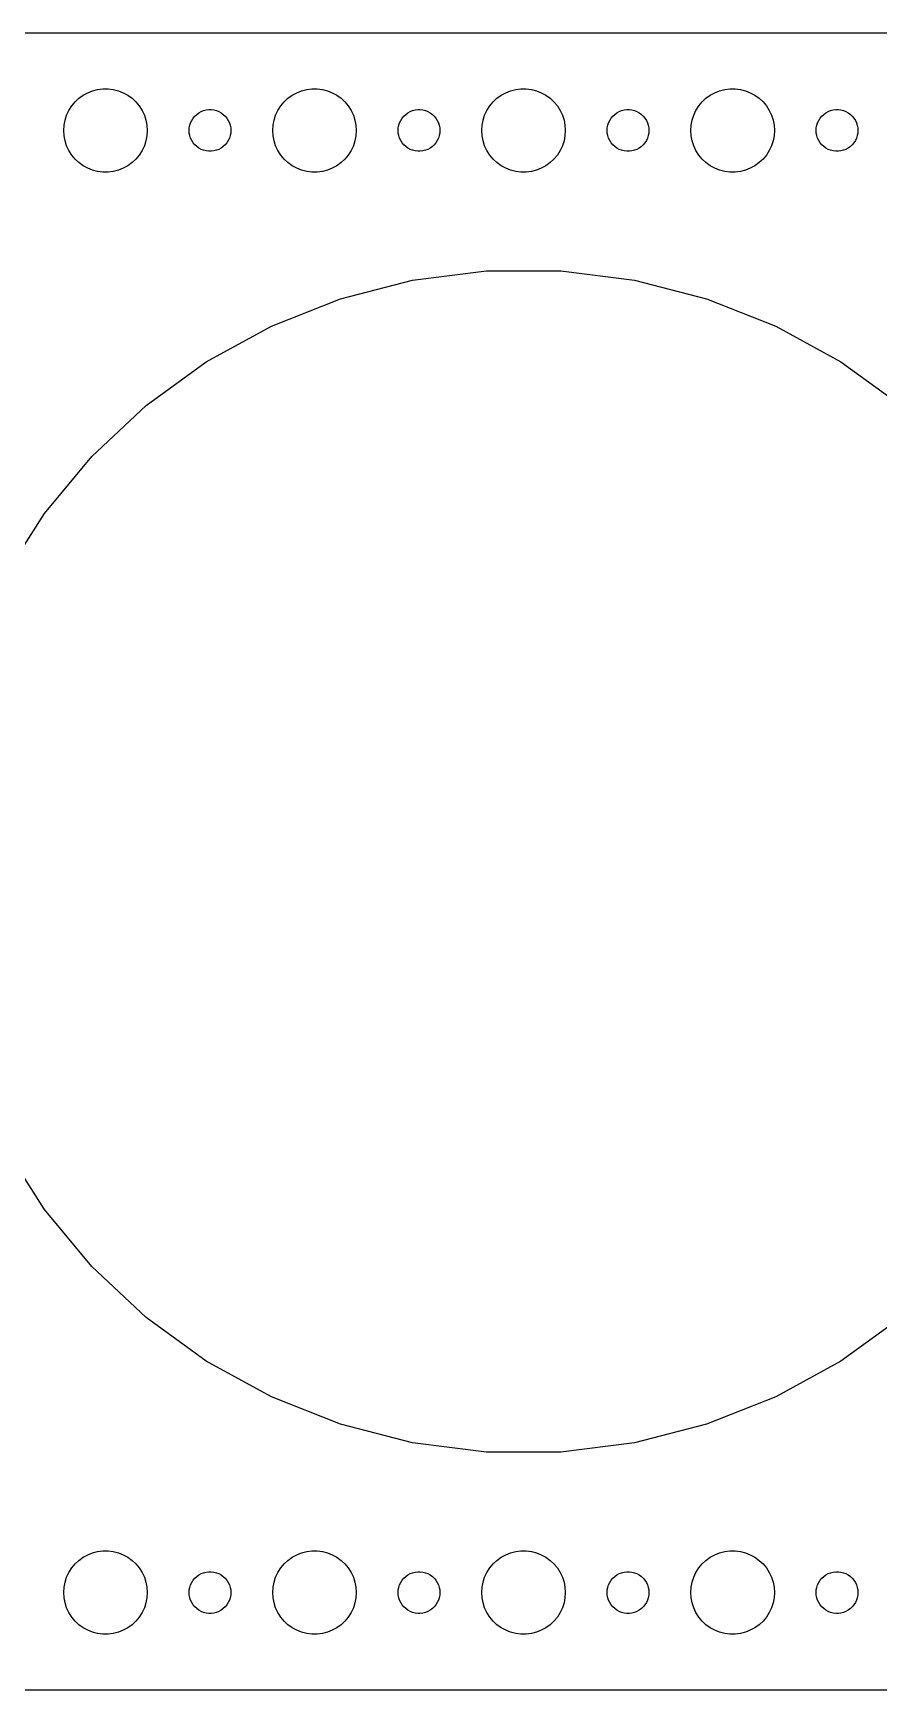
# Model space of a CAD drawing. Header units: metres. Extents: x -232 to 232, y -59 to 59.
# Drawn here: x 54.8 to 115.5, y -59.5 to 59.5 of the extents above; entities that cross this region are included whole.
import ezdxf

# ---------------------------------------------------------------- set-up
doc = ezdxf.new("R2010")
doc.units = ezdxf.units.M

msp = doc.modelspace()

# ---------------------------------------------------------------- linework, layer by layer
for p, q in [((227.314, 59.4901), (-227.314, 59.4901)), ((57.8131, 54.5536), (58.0877, 54.8115)), ((58.0877, 54.8115), (58.3925, 55.033)), ((58.3925, 55.033), (58.7227, 55.2145)), ((58.7227, 55.2145), (59.0729, 55.3532)), ((59.0729, 55.3532), (59.4379, 55.4469)), ((59.4379, 55.4469), (59.8116, 55.4941)), ((59.8116, 55.4941), (60.1884, 55.4941)), ((60.1884, 55.4941), (60.5621, 55.4469)), ((60.5621, 55.4469), (60.927, 55.3532)), ((60.927, 55.3532), (61.2773, 55.2145)), ((61.2773, 55.2145), (61.6075, 55.033)), ((61.6075, 55.033), (61.9123, 54.8115)), ((61.9123, 54.8115), (62.1869, 54.5536)), ((72.8131, 54.5536), (73.0877, 54.8115)), ((73.0877, 54.8115), (73.3925, 55.033)), ((73.3925, 55.033), (73.7227, 55.2145)), ((73.7227, 55.2145), (74.073, 55.3532)), ((74.073, 55.3532), (74.4379, 55.4469)), ((74.4379, 55.4469), (74.8116, 55.4941)), ((74.8116, 55.4941), (75.1884, 55.4941)), ((75.1884, 55.4941), (75.5621, 55.4469)), ((75.5621, 55.4469), (75.927, 55.3532)), ((75.927, 55.3532), (76.2773, 55.2145)), ((76.2773, 55.2145), (76.6075, 55.033)), ((76.6075, 55.033), (76.9123, 54.8115)), ((76.9123, 54.8115), (77.1869, 54.5536)), ((87.8131, 54.5536), (88.0877, 54.8115)), ((88.0877, 54.8115), (88.3925, 55.033)), ((88.3925, 55.033), (88.7227, 55.2145)), ((88.7227, 55.2145), (89.073, 55.3532)), ((89.073, 55.3532), (89.4379, 55.4469)), ((89.4379, 55.4469), (89.8116, 55.4941)), ((89.8116, 55.4941), (90.1884, 55.4941)), ((90.1884, 55.4941), (90.5621, 55.4469)), ((90.5621, 55.4469), (90.927, 55.3532)), ((90.927, 55.3532), (91.2773, 55.2145)), ((91.2773, 55.2145), (91.6075, 55.033)), ((91.6075, 55.033), (91.9123, 54.8115)), ((91.9123, 54.8115), (92.1869, 54.5536)), ((102.813, 54.5536), (103.088, 54.8115)), ((103.088, 54.8115), (103.393, 55.033)), ((103.393, 55.033), (103.723, 55.2145)), ((103.723, 55.2145), (104.073, 55.3532)), ((104.073, 55.3532), (104.438, 55.4469)), ((104.438, 55.4469), (104.812, 55.4941)), ((104.812, 55.4941), (105.188, 55.4941)), ((105.188, 55.4941), (105.562, 55.4469)), ((105.562, 55.4469), (105.927, 55.3532)), ((105.927, 55.3532), (106.277, 55.2145)), ((106.277, 55.2145), (106.607, 55.033)), ((106.607, 55.033), (106.912, 54.8115)), ((106.912, 54.8115), (107.187, 54.5536)), ((57.0942, 53.2461), (57.2107, 53.6044)), ((57.2107, 53.6044), (57.3711, 53.9453)), ((57.3711, 53.9453), (57.5729, 54.2634)), ((57.5729, 54.2634), (57.8131, 54.5536)), ((62.1869, 54.5536), (62.427, 54.2634)), ((62.427, 54.2634), (62.6289, 53.9453)), ((62.6289, 53.9453), (62.7893, 53.6044)), ((62.7893, 53.6044), (62.9057, 53.2461)), ((66.4065, 53.5268), (66.5439, 53.6558)), ((66.5439, 53.6558), (66.6963, 53.7665)), ((66.6963, 53.7665), (66.8613, 53.8572)), ((66.8613, 53.8572), (67.0365, 53.9266)), ((67.0365, 53.9266), (67.2189, 53.9734)), ((67.2189, 53.9734), (67.4058, 53.997)), ((67.4058, 53.997), (67.5942, 53.997)), ((67.5942, 53.997), (67.7811, 53.9734)), ((67.7811, 53.9734), (67.9635, 53.9266)), ((67.9635, 53.9266), (68.1387, 53.8572)), ((68.1387, 53.8572), (68.3037, 53.7665)), ((68.3037, 53.7665), (68.4561, 53.6558)), ((68.4561, 53.6558), (68.5934, 53.5268)), ((72.0943, 53.2461), (72.2107, 53.6044)), ((72.2107, 53.6044), (72.3711, 53.9453)), ((72.3711, 53.9453), (72.573, 54.2634)), ((72.573, 54.2634), (72.8131, 54.5536)), ((77.1869, 54.5536), (77.427, 54.2634)), ((77.427, 54.2634), (77.6289, 53.9453)), ((77.6289, 53.9453), (77.7893, 53.6044)), ((77.7893, 53.6044), (77.9057, 53.2461)), ((81.4065, 53.5268), (81.5439, 53.6558)), ((81.5439, 53.6558), (81.6963, 53.7665)), ((81.6963, 53.7665), (81.8613, 53.8572)), ((81.8613, 53.8572), (82.0365, 53.9266)), ((82.0365, 53.9266), (82.2189, 53.9734)), ((82.2189, 53.9734), (82.4058, 53.997)), ((82.4058, 53.997), (82.5942, 53.997)), ((82.5942, 53.997), (82.7811, 53.9734)), ((82.7811, 53.9734), (82.9635, 53.9266)), ((82.9635, 53.9266), (83.1387, 53.8572)), ((83.1387, 53.8572), (83.3037, 53.7665)), ((83.3037, 53.7665), (83.4561, 53.6558)), ((83.4561, 53.6558), (83.5934, 53.5268)), ((87.0943, 53.2461), (87.2107, 53.6044)), ((87.2107, 53.6044), (87.3711, 53.9453)), ((87.3711, 53.9453), (87.573, 54.2634)), ((87.573, 54.2634), (87.8131, 54.5536)), ((92.1869, 54.5536), (92.427, 54.2634)), ((92.427, 54.2634), (92.6289, 53.9453)), ((92.6289, 53.9453), (92.7893, 53.6044)), ((92.7893, 53.6044), (92.9057, 53.2461)), ((96.4065, 53.5268), (96.5439, 53.6558)), ((96.5439, 53.6558), (96.6963, 53.7665)), ((96.6963, 53.7665), (96.8613, 53.8572)), ((96.8613, 53.8572), (97.0365, 53.9266)), ((97.0365, 53.9266), (97.2189, 53.9734)), ((97.2189, 53.9734), (97.4058, 53.997)), ((97.4058, 53.997), (97.5942, 53.997)), ((97.5942, 53.997), (97.7811, 53.9734)), ((97.7811, 53.9734), (97.9635, 53.9266)), ((97.9635, 53.9266), (98.1387, 53.8572)), ((98.1387, 53.8572), (98.3037, 53.7665)), ((98.3037, 53.7665), (98.4561, 53.6558)), ((98.4561, 53.6558), (98.5934, 53.5268)), ((102.094, 53.2461), (102.211, 53.6044)), ((102.211, 53.6044), (102.371, 53.9453)), ((102.371, 53.9453), (102.573, 54.2634)), ((102.573, 54.2634), (102.813, 54.5536)), ((107.187, 54.5536), (107.427, 54.2634)), ((107.427, 54.2634), (107.629, 53.9453)), ((107.629, 53.9453), (107.789, 53.6044)), ((107.789, 53.6044), (107.906, 53.2461)), ((111.407, 53.5268), (111.544, 53.6558)), ((111.544, 53.6558), (111.696, 53.7665)), ((111.696, 53.7665), (111.861, 53.8572)), ((111.861, 53.8572), (112.036, 53.9266)), ((112.036, 53.9266), (112.219, 53.9734)), ((112.219, 53.9734), (112.406, 53.997)), ((112.406, 53.997), (112.594, 53.997)), ((112.594, 53.997), (112.781, 53.9734)), ((112.781, 53.9734), (112.964, 53.9266)), ((112.964, 53.9266), (113.139, 53.8572)), ((113.139, 53.8572), (113.304, 53.7665)), ((113.304, 53.7665), (113.456, 53.6558)), ((113.456, 53.6558), (113.593, 53.5268)), ((57, 52.5), (57.0237, 52.876)), ((57.0237, 52.124), (57, 52.5)), ((57.0237, 52.876), (57.0942, 53.2461)), ((62.9057, 53.2461), (62.9763, 52.876)), ((62.9763, 52.876), (63, 52.5)), ((63, 52.5), (62.9763, 52.124)), ((66, 52.5), (66.0118, 52.688)), ((66.0118, 52.312), (66, 52.5)), ((66.0118, 52.688), (66.0471, 52.873)), ((66.0471, 52.873), (66.1053, 53.0522)), ((66.1053, 53.0522), (66.1855, 53.2226)), ((66.1855, 53.2226), (66.2865, 53.3817)), ((66.2865, 53.3817), (66.4065, 53.5268)), ((68.5934, 53.5268), (68.7135, 53.3817)), ((68.7135, 53.3817), (68.8145, 53.2226)), ((68.8145, 53.2226), (68.8947, 53.0522)), ((68.8947, 53.0522), (68.9529, 52.873)), ((68.9529, 52.873), (68.9882, 52.688)), ((68.9882, 52.688), (69, 52.5)), ((69, 52.5), (68.9882, 52.312)), ((72, 52.5), (72.0237, 52.876)), ((72.0237, 52.124), (72, 52.5)), ((72.0237, 52.876), (72.0943, 53.2461)), ((77.9057, 53.2461), (77.9763, 52.876)), ((77.9763, 52.876), (78, 52.5)), ((78, 52.5), (77.9763, 52.124)), ((81, 52.5), (81.0118, 52.688)), ((81.0118, 52.312), (81, 52.5)), ((81.0118, 52.688), (81.0471, 52.873)), ((81.0471, 52.873), (81.1053, 53.0522)), ((81.1053, 53.0522), (81.1855, 53.2226)), ((81.1855, 53.2226), (81.2865, 53.3817)), ((81.2865, 53.3817), (81.4065, 53.5268)), ((83.5934, 53.5268), (83.7135, 53.3817)), ((83.7135, 53.3817), (83.8145, 53.2226)), ((83.8145, 53.2226), (83.8947, 53.0522)), ((83.8947, 53.0522), (83.9529, 52.873)), ((83.9529, 52.873), (83.9882, 52.688)), ((83.9882, 52.688), (84, 52.5)), ((84, 52.5), (83.9882, 52.312)), ((87, 52.5), (87.0237, 52.876)), ((87.0237, 52.124), (87, 52.5)), ((87.0237, 52.876), (87.0943, 53.2461)), ((92.9057, 53.2461), (92.9763, 52.876)), ((92.9763, 52.876), (93, 52.5)), ((93, 52.5), (92.9763, 52.124)), ((96, 52.5), (96.0118, 52.688)), ((96.0118, 52.312), (96, 52.5)), ((96.0118, 52.688), (96.0471, 52.873)), ((96.0471, 52.873), (96.1053, 53.0522)), ((96.1053, 53.0522), (96.1855, 53.2226)), ((96.1855, 53.2226), (96.2865, 53.3817)), ((96.2865, 53.3817), (96.4065, 53.5268)), ((98.5934, 53.5268), (98.7135, 53.3817)), ((98.7135, 53.3817), (98.8145, 53.2226)), ((98.8145, 53.2226), (98.8947, 53.0522)), ((98.8947, 53.0522), (98.9529, 52.873)), ((98.9529, 52.873), (98.9882, 52.688)), ((98.9882, 52.688), (99, 52.5)), ((99, 52.5), (98.9882, 52.312)), ((102, 52.5), (102.024, 52.876)), ((102.024, 52.124), (102, 52.5)), ((102.024, 52.876), (102.094, 53.2461)), ((107.906, 53.2461), (107.976, 52.876)), ((107.976, 52.876), (108, 52.5)), ((108, 52.5), (107.976, 52.124)), ((111, 52.5), (111.012, 52.688)), ((111.012, 52.312), (111, 52.5)), ((111.012, 52.688), (111.047, 52.873)), ((111.047, 52.873), (111.105, 53.0522)), ((111.105, 53.0522), (111.186, 53.2226)), ((111.186, 53.2226), (111.286, 53.3817)), ((111.286, 53.3817), (111.407, 53.5268)), ((113.593, 53.5268), (113.714, 53.3817)), ((113.714, 53.3817), (113.814, 53.2226)), ((113.814, 53.2226), (113.895, 53.0522)), ((113.895, 53.0522), (113.953, 52.873)), ((113.953, 52.873), (113.988, 52.688)), ((113.988, 52.688), (114, 52.5)), ((114, 52.5), (113.988, 52.312)), ((57.0942, 51.7539), (57.0237, 52.124)), ((57.2107, 51.3956), (57.0942, 51.7539)), ((57.3711, 51.0547), (57.2107, 51.3956)), ((62.7893, 51.3956), (62.6289, 51.0547)), ((62.9057, 51.7539), (62.7893, 51.3956)), ((62.9763, 52.124), (62.9057, 51.7539)), ((66.0471, 52.127), (66.0118, 52.312)), ((66.1053, 51.9478), (66.0471, 52.127)), ((66.1855, 51.7774), (66.1053, 51.9478)), ((66.2865, 51.6183), (66.1855, 51.7774)), ((66.4065, 51.4732), (66.2865, 51.6183)), ((66.5439, 51.3442), (66.4065, 51.4732)), ((66.6963, 51.2335), (66.5439, 51.3442)), ((66.8613, 51.1428), (66.6963, 51.2335)), ((68.3037, 51.2335), (68.1387, 51.1428)), ((68.4561, 51.3442), (68.3037, 51.2335)), ((68.5934, 51.4732), (68.4561, 51.3442)), ((68.7135, 51.6183), (68.5934, 51.4732)), ((68.8145, 51.7774), (68.7135, 51.6183)), ((68.8947, 51.9478), (68.8145, 51.7774)), ((68.9529, 52.127), (68.8947, 51.9478)), ((68.9882, 52.312), (68.9529, 52.127)), ((72.0943, 51.7539), (72.0237, 52.124)), ((72.2107, 51.3956), (72.0943, 51.7539)), ((72.3711, 51.0547), (72.2107, 51.3956)), ((77.7893, 51.3956), (77.6289, 51.0547)), ((77.9057, 51.7539), (77.7893, 51.3956)), ((77.9763, 52.124), (77.9057, 51.7539)), ((81.0471, 52.127), (81.0118, 52.312)), ((81.1053, 51.9478), (81.0471, 52.127)), ((81.1855, 51.7774), (81.1053, 51.9478)), ((81.2865, 51.6183), (81.1855, 51.7774)), ((81.4065, 51.4732), (81.2865, 51.6183)), ((81.5439, 51.3442), (81.4065, 51.4732)), ((81.6963, 51.2335), (81.5439, 51.3442)), ((81.8613, 51.1428), (81.6963, 51.2335)), ((83.3037, 51.2335), (83.1387, 51.1428)), ((83.4561, 51.3442), (83.3037, 51.2335)), ((83.5934, 51.4732), (83.4561, 51.3442)), ((83.7135, 51.6183), (83.5934, 51.4732)), ((83.8145, 51.7774), (83.7135, 51.6183)), ((83.8947, 51.9478), (83.8145, 51.7774)), ((83.9529, 52.127), (83.8947, 51.9478)), ((83.9882, 52.312), (83.9529, 52.127)), ((87.0943, 51.7539), (87.0237, 52.124)), ((87.2107, 51.3956), (87.0943, 51.7539)), ((87.3711, 51.0547), (87.2107, 51.3956)), ((92.7893, 51.3956), (92.6289, 51.0547)), ((92.9057, 51.7539), (92.7893, 51.3956)), ((92.9763, 52.124), (92.9057, 51.7539)), ((96.0471, 52.127), (96.0118, 52.312)), ((96.1053, 51.9478), (96.0471, 52.127)), ((96.1855, 51.7774), (96.1053, 51.9478)), ((96.2865, 51.6183), (96.1855, 51.7774)), ((96.4065, 51.4732), (96.2865, 51.6183)), ((96.5439, 51.3442), (96.4065, 51.4732)), ((96.6963, 51.2335), (96.5439, 51.3442)), ((96.8613, 51.1428), (96.6963, 51.2335)), ((98.3037, 51.2335), (98.1387, 51.1428)), ((98.4561, 51.3442), (98.3037, 51.2335)), ((98.5934, 51.4732), (98.4561, 51.3442)), ((98.7135, 51.6183), (98.5934, 51.4732)), ((98.8145, 51.7774), (98.7135, 51.6183)), ((98.8947, 51.9478), (98.8145, 51.7774)), ((98.9529, 52.127), (98.8947, 51.9478)), ((98.9882, 52.312), (98.9529, 52.127)), ((102.094, 51.7539), (102.024, 52.124)), ((102.211, 51.3956), (102.094, 51.7539)), ((102.371, 51.0547), (102.211, 51.3956)), ((107.789, 51.3956), (107.629, 51.0547)), ((107.906, 51.7539), (107.789, 51.3956)), ((107.976, 52.124), (107.906, 51.7539)), ((111.047, 52.127), (111.012, 52.312)), ((111.105, 51.9478), (111.047, 52.127)), ((111.186, 51.7774), (111.105, 51.9478)), ((111.286, 51.6183), (111.186, 51.7774)), ((111.407, 51.4732), (111.286, 51.6183)), ((111.544, 51.3442), (111.407, 51.4732)), ((111.696, 51.2335), (111.544, 51.3442)), ((111.861, 51.1428), (111.696, 51.2335)), ((113.304, 51.2335), (113.139, 51.1428)), ((113.456, 51.3442), (113.304, 51.2335)), ((113.593, 51.4732), (113.456, 51.3442)), ((113.714, 51.6183), (113.593, 51.4732)), ((113.814, 51.7774), (113.714, 51.6183)), ((113.895, 51.9478), (113.814, 51.7774)), ((113.953, 52.127), (113.895, 51.9478)), ((113.988, 52.312), (113.953, 52.127)), ((57.5729, 50.7366), (57.3711, 51.0547)), ((57.8131, 50.4464), (57.5729, 50.7366)), ((58.0877, 50.1885), (57.8131, 50.4464)), ((58.3925, 49.967), (58.0877, 50.1885)), ((61.9123, 50.1885), (61.6075, 49.967)), ((62.1869, 50.4464), (61.9123, 50.1885)), ((62.427, 50.7366), (62.1869, 50.4464)), ((62.6289, 51.0547), (62.427, 50.7366)), ((67.0365, 51.0734), (66.8613, 51.1428)), ((67.2189, 51.0266), (67.0365, 51.0734)), ((67.4058, 51.003), (67.2189, 51.0266)), ((67.5942, 51.003), (67.4058, 51.003)), ((67.7811, 51.0266), (67.5942, 51.003)), ((67.9635, 51.0734), (67.7811, 51.0266)), ((68.1387, 51.1428), (67.9635, 51.0734)), ((72.573, 50.7366), (72.3711, 51.0547)), ((72.8131, 50.4464), (72.573, 50.7366)), ((73.0877, 50.1885), (72.8131, 50.4464)), ((73.3925, 49.967), (73.0877, 50.1885)), ((76.9123, 50.1885), (76.6075, 49.967)), ((77.1869, 50.4464), (76.9123, 50.1885)), ((77.427, 50.7366), (77.1869, 50.4464)), ((77.6289, 51.0547), (77.427, 50.7366)), ((82.0365, 51.0734), (81.8613, 51.1428)), ((82.2189, 51.0266), (82.0365, 51.0734)), ((82.4058, 51.003), (82.2189, 51.0266)), ((82.5942, 51.003), (82.4058, 51.003)), ((82.7811, 51.0266), (82.5942, 51.003)), ((82.9635, 51.0734), (82.7811, 51.0266)), ((83.1387, 51.1428), (82.9635, 51.0734)), ((87.573, 50.7366), (87.3711, 51.0547)), ((87.8131, 50.4464), (87.573, 50.7366)), ((88.0877, 50.1885), (87.8131, 50.4464)), ((88.3925, 49.967), (88.0877, 50.1885)), ((91.9123, 50.1885), (91.6075, 49.967)), ((92.1869, 50.4464), (91.9123, 50.1885)), ((92.427, 50.7366), (92.1869, 50.4464)), ((92.6289, 51.0547), (92.427, 50.7366)), ((97.0365, 51.0734), (96.8613, 51.1428)), ((97.2189, 51.0266), (97.0365, 51.0734)), ((97.4058, 51.003), (97.2189, 51.0266)), ((97.5942, 51.003), (97.4058, 51.003)), ((97.7811, 51.0266), (97.5942, 51.003)), ((97.9635, 51.0734), (97.7811, 51.0266)), ((98.1387, 51.1428), (97.9635, 51.0734)), ((102.573, 50.7366), (102.371, 51.0547)), ((102.813, 50.4464), (102.573, 50.7366)), ((103.088, 50.1885), (102.813, 50.4464)), ((103.393, 49.967), (103.088, 50.1885)), ((106.912, 50.1885), (106.607, 49.967)), ((107.187, 50.4464), (106.912, 50.1885)), ((107.427, 50.7366), (107.187, 50.4464)), ((107.629, 51.0547), (107.427, 50.7366)), ((112.036, 51.0734), (111.861, 51.1428)), ((112.219, 51.0266), (112.036, 51.0734)), ((112.406, 51.003), (112.219, 51.0266)), ((112.594, 51.003), (112.406, 51.003)), ((112.781, 51.0266), (112.594, 51.003)), ((112.964, 51.0734), (112.781, 51.0266)), ((113.139, 51.1428), (112.964, 51.0734)), ((58.7227, 49.7855), (58.3925, 49.967)), ((59.0729, 49.6468), (58.7227, 49.7855)), ((59.4379, 49.5531), (59.0729, 49.6468)), ((59.8116, 49.5059), (59.4379, 49.5531)), ((60.1884, 49.5059), (59.8116, 49.5059)), ((60.5621, 49.5531), (60.1884, 49.5059)), ((60.927, 49.6468), (60.5621, 49.5531)), ((61.2773, 49.7855), (60.927, 49.6468)), ((61.6075, 49.967), (61.2773, 49.7855)), ((73.7227, 49.7855), (73.3925, 49.967)), ((74.073, 49.6468), (73.7227, 49.7855)), ((74.4379, 49.5531), (74.073, 49.6468)), ((74.8116, 49.5059), (74.4379, 49.5531)), ((75.1884, 49.5059), (74.8116, 49.5059)), ((75.5621, 49.5531), (75.1884, 49.5059)), ((75.927, 49.6468), (75.5621, 49.5531)), ((76.2773, 49.7855), (75.927, 49.6468)), ((76.6075, 49.967), (76.2773, 49.7855)), ((88.7227, 49.7855), (88.3925, 49.967)), ((89.073, 49.6468), (88.7227, 49.7855)), ((89.4379, 49.5531), (89.073, 49.6468)), ((89.8116, 49.5059), (89.4379, 49.5531)), ((90.1884, 49.5059), (89.8116, 49.5059)), ((90.5621, 49.5531), (90.1884, 49.5059)), ((90.927, 49.6468), (90.5621, 49.5531)), ((91.2773, 49.7855), (90.927, 49.6468)), ((91.6075, 49.967), (91.2773, 49.7855)), ((103.723, 49.7855), (103.393, 49.967)), ((104.073, 49.6468), (103.723, 49.7855)), ((104.438, 49.5531), (104.073, 49.6468)), ((104.812, 49.5059), (104.438, 49.5531)), ((105.188, 49.5059), (104.812, 49.5059)), ((105.562, 49.5531), (105.188, 49.5059)), ((105.927, 49.6468), (105.562, 49.5531)), ((106.277, 49.7855), (105.927, 49.6468)), ((106.607, 49.967), (106.277, 49.7855)), ((76.8668, 40.4199), (82.0363, 41.7472)), ((82.0363, 41.7472), (87.3314, 42.4161)), ((87.3314, 42.4161), (92.6686, 42.4161)), ((92.6686, 42.4161), (97.9637, 41.7472)), ((97.9637, 41.7472), (103.133, 40.4199)), ((71.9044, 38.4551), (76.8668, 40.4199)), ((103.133, 40.4199), (108.096, 38.4551)), ((67.2274, 35.8839), (71.9044, 38.4551)), ((108.096, 38.4551), (112.773, 35.8839)), ((62.9095, 32.7468), (67.2274, 35.8839)), ((112.773, 35.8839), (117.091, 32.7468)), ((59.0188, 29.0932), (62.9095, 32.7468)), ((55.6168, 24.9809), (59.0188, 29.0932)), ((52.757, 20.4745), (55.6168, 24.9809)), ((55.6168, -24.9809), (52.757, -20.4745)), ((59.0188, -29.0932), (55.6168, -24.9809)), ((62.9095, -32.7468), (59.0188, -29.0932)), ((67.2274, -35.8839), (62.9095, -32.7468)), ((117.091, -32.7468), (112.773, -35.8839)), ((71.9044, -38.4551), (67.2274, -35.8839)), ((112.773, -35.8839), (108.096, -38.4551)), ((76.8668, -40.4199), (71.9044, -38.4551)), ((108.096, -38.4551), (103.133, -40.4199)), ((82.0363, -41.7472), (76.8668, -40.4199)), ((103.133, -40.4199), (97.9637, -41.7472)), ((87.3314, -42.4161), (82.0363, -41.7472)), ((92.6686, -42.4161), (87.3314, -42.4161)), ((97.9637, -41.7472), (92.6686, -42.4161)), ((58.0877, -50.1885), (58.3925, -49.967)), ((58.3925, -49.967), (58.7227, -49.7855)), ((58.7227, -49.7855), (59.0729, -49.6468)), ((59.0729, -49.6468), (59.4379, -49.5531)), ((59.4379, -49.5531), (59.8116, -49.5059)), ((59.8116, -49.5059), (60.1884, -49.5059)), ((60.1884, -49.5059), (60.5621, -49.5531)), ((60.5621, -49.5531), (60.927, -49.6468)), ((60.927, -49.6468), (61.2773, -49.7855)), ((61.2773, -49.7855), (61.6075, -49.967)), ((61.6075, -49.967), (61.9123, -50.1885)), ((73.0877, -50.1885), (73.3925, -49.967)), ((73.3925, -49.967), (73.7227, -49.7855)), ((73.7227, -49.7855), (74.073, -49.6468)), ((74.073, -49.6468), (74.4379, -49.5531)), ((74.4379, -49.5531), (74.8116, -49.5059)), ((74.8116, -49.5059), (75.1884, -49.5059)), ((75.1884, -49.5059), (75.5621, -49.5531)), ((75.5621, -49.5531), (75.927, -49.6468)), ((75.927, -49.6468), (76.2773, -49.7855)), ((76.2773, -49.7855), (76.6075, -49.967)), ((76.6075, -49.967), (76.9123, -50.1885)), ((88.0877, -50.1885), (88.3925, -49.967)), ((88.3925, -49.967), (88.7227, -49.7855)), ((88.7227, -49.7855), (89.073, -49.6468)), ((89.073, -49.6468), (89.4379, -49.5531)), ((89.4379, -49.5531), (89.8116, -49.5059)), ((89.8116, -49.5059), (90.1884, -49.5059)), ((90.1884, -49.5059), (90.5621, -49.5531)), ((90.5621, -49.5531), (90.927, -49.6468)), ((90.927, -49.6468), (91.2773, -49.7855)), ((91.2773, -49.7855), (91.6075, -49.967)), ((91.6075, -49.967), (91.9123, -50.1885)), ((103.088, -50.1885), (103.393, -49.967)), ((103.393, -49.967), (103.723, -49.7855)), ((103.723, -49.7855), (104.073, -49.6468)), ((104.073, -49.6468), (104.438, -49.5531)), ((104.438, -49.5531), (104.812, -49.5059)), ((104.812, -49.5059), (105.188, -49.5059)), ((105.188, -49.5059), (105.562, -49.5531)), ((105.562, -49.5531), (105.927, -49.6468)), ((105.927, -49.6468), (106.277, -49.7855)), ((106.277, -49.7855), (106.607, -49.967)), ((106.607, -49.967), (106.912, -50.1885)), ((57.2107, -51.3956), (57.3711, -51.0547)), ((57.3711, -51.0547), (57.5729, -50.7366)), ((57.5729, -50.7366), (57.8131, -50.4464)), ((57.8131, -50.4464), (58.0877, -50.1885)), ((61.9123, -50.1885), (62.1869, -50.4464)), ((62.1869, -50.4464), (62.427, -50.7366)), ((62.427, -50.7366), (62.6289, -51.0547)), ((62.6289, -51.0547), (62.7893, -51.3956)), ((66.6963, -51.2335), (66.8613, -51.1428)), ((66.8613, -51.1428), (67.0365, -51.0734)), ((67.0365, -51.0734), (67.2189, -51.0266)), ((67.2189, -51.0266), (67.4058, -51.003)), ((67.4058, -51.003), (67.5942, -51.003)), ((67.5942, -51.003), (67.7811, -51.0266)), ((67.7811, -51.0266), (67.9635, -51.0734)), ((67.9635, -51.0734), (68.1387, -51.1428)), ((68.1387, -51.1428), (68.3037, -51.2335)), ((72.2107, -51.3956), (72.3711, -51.0547)), ((72.3711, -51.0547), (72.573, -50.7366)), ((72.573, -50.7366), (72.8131, -50.4464)), ((72.8131, -50.4464), (73.0877, -50.1885)), ((76.9123, -50.1885), (77.1869, -50.4464)), ((77.1869, -50.4464), (77.427, -50.7366)), ((77.427, -50.7366), (77.6289, -51.0547)), ((77.6289, -51.0547), (77.7893, -51.3956)), ((81.6963, -51.2335), (81.8613, -51.1428)), ((81.8613, -51.1428), (82.0365, -51.0734)), ((82.0365, -51.0734), (82.2189, -51.0266)), ((82.2189, -51.0266), (82.4058, -51.003)), ((82.4058, -51.003), (82.5942, -51.003)), ((82.5942, -51.003), (82.7811, -51.0266)), ((82.7811, -51.0266), (82.9635, -51.0734)), ((82.9635, -51.0734), (83.1387, -51.1428)), ((83.1387, -51.1428), (83.3037, -51.2335)), ((87.2107, -51.3956), (87.3711, -51.0547)), ((87.3711, -51.0547), (87.573, -50.7366)), ((87.573, -50.7366), (87.8131, -50.4464)), ((87.8131, -50.4464), (88.0877, -50.1885)), ((91.9123, -50.1885), (92.1869, -50.4464)), ((92.1869, -50.4464), (92.427, -50.7366)), ((92.427, -50.7366), (92.6289, -51.0547)), ((92.6289, -51.0547), (92.7893, -51.3956)), ((96.6963, -51.2335), (96.8613, -51.1428)), ((96.8613, -51.1428), (97.0365, -51.0734)), ((97.0365, -51.0734), (97.2189, -51.0266)), ((97.2189, -51.0266), (97.4058, -51.003)), ((97.4058, -51.003), (97.5942, -51.003)), ((97.5942, -51.003), (97.7811, -51.0266)), ((97.7811, -51.0266), (97.9635, -51.0734)), ((97.9635, -51.0734), (98.1387, -51.1428)), ((98.1387, -51.1428), (98.3037, -51.2335)), ((102.211, -51.3956), (102.371, -51.0547)), ((102.371, -51.0547), (102.573, -50.7366)), ((102.573, -50.7366), (102.813, -50.4464)), ((102.813, -50.4464), (103.088, -50.1885)), ((106.912, -50.1885), (107.187, -50.4464)), ((107.187, -50.4464), (107.427, -50.7366)), ((107.427, -50.7366), (107.629, -51.0547)), ((107.629, -51.0547), (107.789, -51.3956)), ((111.696, -51.2335), (111.861, -51.1428)), ((111.861, -51.1428), (112.036, -51.0734)), ((112.036, -51.0734), (112.219, -51.0266)), ((112.219, -51.0266), (112.406, -51.003)), ((112.406, -51.003), (112.594, -51.003)), ((112.594, -51.003), (112.781, -51.0266)), ((112.781, -51.0266), (112.964, -51.0734)), ((112.964, -51.0734), (113.139, -51.1428)), ((113.139, -51.1428), (113.304, -51.2335)), ((57, -52.5), (57.0237, -52.124)), ((57.0237, -52.124), (57.0942, -51.7539)), ((57.0942, -51.7539), (57.2107, -51.3956)), ((62.7893, -51.3956), (62.9057, -51.7539)), ((62.9057, -51.7539), (62.9763, -52.124)), ((62.9763, -52.124), (63, -52.5)), ((66, -52.5), (66.0118, -52.312)), ((66.0118, -52.312), (66.0471, -52.127)), ((66.0471, -52.127), (66.1053, -51.9478)), ((66.1053, -51.9478), (66.1855, -51.7774)), ((66.1855, -51.7774), (66.2865, -51.6183)), ((66.2865, -51.6183), (66.4065, -51.4732)), ((66.4065, -51.4732), (66.5439, -51.3442)), ((66.5439, -51.3442), (66.6963, -51.2335)), ((68.3037, -51.2335), (68.4561, -51.3442)), ((68.4561, -51.3442), (68.5934, -51.4732)), ((68.5934, -51.4732), (68.7135, -51.6183)), ((68.7135, -51.6183), (68.8145, -51.7774)), ((68.8145, -51.7774), (68.8947, -51.9478)), ((68.8947, -51.9478), (68.9529, -52.127)), ((68.9529, -52.127), (68.9882, -52.312)), ((68.9882, -52.312), (69, -52.5)), ((72, -52.5), (72.0237, -52.124)), ((72.0237, -52.124), (72.0943, -51.7539)), ((72.0943, -51.7539), (72.2107, -51.3956)), ((77.7893, -51.3956), (77.9057, -51.7539)), ((77.9057, -51.7539), (77.9763, -52.124)), ((77.9763, -52.124), (78, -52.5)), ((81, -52.5), (81.0118, -52.312)), ((81.0118, -52.312), (81.0471, -52.127)), ((81.0471, -52.127), (81.1053, -51.9478)), ((81.1053, -51.9478), (81.1855, -51.7774)), ((81.1855, -51.7774), (81.2865, -51.6183)), ((81.2865, -51.6183), (81.4065, -51.4732)), ((81.4065, -51.4732), (81.5439, -51.3442)), ((81.5439, -51.3442), (81.6963, -51.2335)), ((83.3037, -51.2335), (83.4561, -51.3442)), ((83.4561, -51.3442), (83.5934, -51.4732)), ((83.5934, -51.4732), (83.7135, -51.6183)), ((83.7135, -51.6183), (83.8145, -51.7774)), ((83.8145, -51.7774), (83.8947, -51.9478)), ((83.8947, -51.9478), (83.9529, -52.127)), ((83.9529, -52.127), (83.9882, -52.312)), ((83.9882, -52.312), (84, -52.5)), ((87, -52.5), (87.0237, -52.124)), ((87.0237, -52.124), (87.0943, -51.7539)), ((87.0943, -51.7539), (87.2107, -51.3956)), ((92.7893, -51.3956), (92.9057, -51.7539)), ((92.9057, -51.7539), (92.9763, -52.124)), ((92.9763, -52.124), (93, -52.5)), ((96, -52.5), (96.0118, -52.312)), ((96.0118, -52.312), (96.0471, -52.127)), ((96.0471, -52.127), (96.1053, -51.9478)), ((96.1053, -51.9478), (96.1855, -51.7774)), ((96.1855, -51.7774), (96.2865, -51.6183)), ((96.2865, -51.6183), (96.4065, -51.4732)), ((96.4065, -51.4732), (96.5439, -51.3442)), ((96.5439, -51.3442), (96.6963, -51.2335)), ((98.3037, -51.2335), (98.4561, -51.3442)), ((98.4561, -51.3442), (98.5934, -51.4732)), ((98.5934, -51.4732), (98.7135, -51.6183)), ((98.7135, -51.6183), (98.8145, -51.7774)), ((98.8145, -51.7774), (98.8947, -51.9478)), ((98.8947, -51.9478), (98.9529, -52.127)), ((98.9529, -52.127), (98.9882, -52.312)), ((98.9882, -52.312), (99, -52.5)), ((102, -52.5), (102.024, -52.124)), ((102.024, -52.124), (102.094, -51.7539)), ((102.094, -51.7539), (102.211, -51.3956)), ((107.789, -51.3956), (107.906, -51.7539)), ((107.906, -51.7539), (107.976, -52.124)), ((107.976, -52.124), (108, -52.5)), ((111, -52.5), (111.012, -52.312)), ((111.012, -52.312), (111.047, -52.127)), ((111.047, -52.127), (111.105, -51.9478)), ((111.105, -51.9478), (111.186, -51.7774)), ((111.186, -51.7774), (111.286, -51.6183)), ((111.286, -51.6183), (111.407, -51.4732)), ((111.407, -51.4732), (111.544, -51.3442)), ((111.544, -51.3442), (111.696, -51.2335)), ((113.304, -51.2335), (113.456, -51.3442)), ((113.456, -51.3442), (113.593, -51.4732)), ((113.593, -51.4732), (113.714, -51.6183)), ((113.714, -51.6183), (113.814, -51.7774)), ((113.814, -51.7774), (113.895, -51.9478)), ((113.895, -51.9478), (113.953, -52.127)), ((113.953, -52.127), (113.988, -52.312)), ((113.988, -52.312), (114, -52.5)), ((57.0237, -52.876), (57, -52.5)), ((57.0942, -53.2461), (57.0237, -52.876)), ((57.2107, -53.6044), (57.0942, -53.2461)), ((62.9057, -53.2461), (62.7893, -53.6044)), ((62.9763, -52.876), (62.9057, -53.2461)), ((63, -52.5), (62.9763, -52.876)), ((66.0118, -52.688), (66, -52.5)), ((66.0471, -52.873), (66.0118, -52.688)), ((66.1053, -53.0522), (66.0471, -52.873)), ((66.1855, -53.2226), (66.1053, -53.0522)), ((66.2865, -53.3817), (66.1855, -53.2226)), ((66.4065, -53.5268), (66.2865, -53.3817)), ((66.5439, -53.6558), (66.4065, -53.5268)), ((68.5934, -53.5268), (68.4561, -53.6558)), ((68.7135, -53.3817), (68.5934, -53.5268)), ((68.8145, -53.2226), (68.7135, -53.3817)), ((68.8947, -53.0522), (68.8145, -53.2226)), ((68.9529, -52.873), (68.8947, -53.0522)), ((68.9882, -52.688), (68.9529, -52.873)), ((69, -52.5), (68.9882, -52.688)), ((72.0237, -52.876), (72, -52.5)), ((72.0943, -53.2461), (72.0237, -52.876)), ((72.2107, -53.6044), (72.0943, -53.2461)), ((77.9057, -53.2461), (77.7893, -53.6044)), ((77.9763, -52.876), (77.9057, -53.2461)), ((78, -52.5), (77.9763, -52.876)), ((81.0118, -52.688), (81, -52.5)), ((81.0471, -52.873), (81.0118, -52.688)), ((81.1053, -53.0522), (81.0471, -52.873)), ((81.1855, -53.2226), (81.1053, -53.0522)), ((81.2865, -53.3817), (81.1855, -53.2226)), ((81.4065, -53.5268), (81.2865, -53.3817)), ((81.5439, -53.6558), (81.4065, -53.5268)), ((83.5934, -53.5268), (83.4561, -53.6558)), ((83.7135, -53.3817), (83.5934, -53.5268)), ((83.8145, -53.2226), (83.7135, -53.3817)), ((83.8947, -53.0522), (83.8145, -53.2226)), ((83.9529, -52.873), (83.8947, -53.0522)), ((83.9882, -52.688), (83.9529, -52.873)), ((84, -52.5), (83.9882, -52.688)), ((87.0237, -52.876), (87, -52.5)), ((87.0943, -53.2461), (87.0237, -52.876)), ((87.2107, -53.6044), (87.0943, -53.2461)), ((92.9057, -53.2461), (92.7893, -53.6044)), ((92.9763, -52.876), (92.9057, -53.2461)), ((93, -52.5), (92.9763, -52.876)), ((96.0118, -52.688), (96, -52.5)), ((96.0471, -52.873), (96.0118, -52.688)), ((96.1053, -53.0522), (96.0471, -52.873)), ((96.1855, -53.2226), (96.1053, -53.0522)), ((96.2865, -53.3817), (96.1855, -53.2226)), ((96.4065, -53.5268), (96.2865, -53.3817)), ((96.5439, -53.6558), (96.4065, -53.5268)), ((98.5934, -53.5268), (98.4561, -53.6558)), ((98.7135, -53.3817), (98.5934, -53.5268)), ((98.8145, -53.2226), (98.7135, -53.3817)), ((98.8947, -53.0522), (98.8145, -53.2226)), ((98.9529, -52.873), (98.8947, -53.0522)), ((98.9882, -52.688), (98.9529, -52.873)), ((99, -52.5), (98.9882, -52.688)), ((102.024, -52.876), (102, -52.5)), ((102.094, -53.2461), (102.024, -52.876)), ((102.211, -53.6044), (102.094, -53.2461)), ((107.906, -53.2461), (107.789, -53.6044)), ((107.976, -52.876), (107.906, -53.2461)), ((108, -52.5), (107.976, -52.876)), ((111.012, -52.688), (111, -52.5)), ((111.047, -52.873), (111.012, -52.688)), ((111.105, -53.0522), (111.047, -52.873)), ((111.186, -53.2226), (111.105, -53.0522)), ((111.286, -53.3817), (111.186, -53.2226)), ((111.407, -53.5268), (111.286, -53.3817)), ((111.544, -53.6558), (111.407, -53.5268)), ((113.593, -53.5268), (113.456, -53.6558)), ((113.714, -53.3817), (113.593, -53.5268)), ((113.814, -53.2226), (113.714, -53.3817)), ((113.895, -53.0522), (113.814, -53.2226)), ((113.953, -52.873), (113.895, -53.0522)), ((113.988, -52.688), (113.953, -52.873)), ((114, -52.5), (113.988, -52.688)), ((57.3711, -53.9453), (57.2107, -53.6044)), ((57.5729, -54.2634), (57.3711, -53.9453)), ((57.8131, -54.5536), (57.5729, -54.2634)), ((58.0877, -54.8115), (57.8131, -54.5536)), ((62.1869, -54.5536), (61.9123, -54.8115)), ((62.427, -54.2634), (62.1869, -54.5536)), ((62.6289, -53.9453), (62.427, -54.2634)), ((62.7893, -53.6044), (62.6289, -53.9453)), ((66.6963, -53.7665), (66.5439, -53.6558)), ((66.8613, -53.8572), (66.6963, -53.7665)), ((67.0365, -53.9266), (66.8613, -53.8572)), ((67.2189, -53.9734), (67.0365, -53.9266)), ((67.4058, -53.997), (67.2189, -53.9734)), ((67.5942, -53.997), (67.4058, -53.997)), ((67.7811, -53.9734), (67.5942, -53.997)), ((67.9635, -53.9266), (67.7811, -53.9734)), ((68.1387, -53.8572), (67.9635, -53.9266)), ((68.3037, -53.7665), (68.1387, -53.8572)), ((68.4561, -53.6558), (68.3037, -53.7665)), ((72.3711, -53.9453), (72.2107, -53.6044)), ((72.573, -54.2634), (72.3711, -53.9453)), ((72.8131, -54.5536), (72.573, -54.2634)), ((73.0877, -54.8115), (72.8131, -54.5536)), ((77.1869, -54.5536), (76.9123, -54.8115)), ((77.427, -54.2634), (77.1869, -54.5536)), ((77.6289, -53.9453), (77.427, -54.2634)), ((77.7893, -53.6044), (77.6289, -53.9453)), ((81.6963, -53.7665), (81.5439, -53.6558)), ((81.8613, -53.8572), (81.6963, -53.7665)), ((82.0365, -53.9266), (81.8613, -53.8572)), ((82.2189, -53.9734), (82.0365, -53.9266)), ((82.4058, -53.997), (82.2189, -53.9734)), ((82.5942, -53.997), (82.4058, -53.997)), ((82.7811, -53.9734), (82.5942, -53.997)), ((82.9635, -53.9266), (82.7811, -53.9734)), ((83.1387, -53.8572), (82.9635, -53.9266)), ((83.3037, -53.7665), (83.1387, -53.8572)), ((83.4561, -53.6558), (83.3037, -53.7665)), ((87.3711, -53.9453), (87.2107, -53.6044)), ((87.573, -54.2634), (87.3711, -53.9453)), ((87.8131, -54.5536), (87.573, -54.2634)), ((88.0877, -54.8115), (87.8131, -54.5536)), ((92.1869, -54.5536), (91.9123, -54.8115)), ((92.427, -54.2634), (92.1869, -54.5536)), ((92.6289, -53.9453), (92.427, -54.2634)), ((92.7893, -53.6044), (92.6289, -53.9453)), ((96.6963, -53.7665), (96.5439, -53.6558)), ((96.8613, -53.8572), (96.6963, -53.7665)), ((97.0365, -53.9266), (96.8613, -53.8572)), ((97.2189, -53.9734), (97.0365, -53.9266)), ((97.4058, -53.997), (97.2189, -53.9734)), ((97.5942, -53.997), (97.4058, -53.997)), ((97.7811, -53.9734), (97.5942, -53.997)), ((97.9635, -53.9266), (97.7811, -53.9734)), ((98.1387, -53.8572), (97.9635, -53.9266)), ((98.3037, -53.7665), (98.1387, -53.8572)), ((98.4561, -53.6558), (98.3037, -53.7665)), ((102.371, -53.9453), (102.211, -53.6044)), ((102.573, -54.2634), (102.371, -53.9453)), ((102.813, -54.5536), (102.573, -54.2634)), ((103.088, -54.8115), (102.813, -54.5536)), ((107.187, -54.5536), (106.912, -54.8115)), ((107.427, -54.2634), (107.187, -54.5536)), ((107.629, -53.9453), (107.427, -54.2634)), ((107.789, -53.6044), (107.629, -53.9453)), ((111.696, -53.7665), (111.544, -53.6558)), ((111.861, -53.8572), (111.696, -53.7665)), ((112.036, -53.9266), (111.861, -53.8572)), ((112.219, -53.9734), (112.036, -53.9266)), ((112.406, -53.997), (112.219, -53.9734)), ((112.594, -53.997), (112.406, -53.997)), ((112.781, -53.9734), (112.594, -53.997)), ((112.964, -53.9266), (112.781, -53.9734)), ((113.139, -53.8572), (112.964, -53.9266)), ((113.304, -53.7665), (113.139, -53.8572)), ((113.456, -53.6558), (113.304, -53.7665)), ((58.3925, -55.033), (58.0877, -54.8115)), ((58.7227, -55.2145), (58.3925, -55.033)), ((59.0729, -55.3532), (58.7227, -55.2145)), ((59.4379, -55.4469), (59.0729, -55.3532)), ((59.8116, -55.4941), (59.4379, -55.4469)), ((60.1884, -55.4941), (59.8116, -55.4941)), ((60.5621, -55.4469), (60.1884, -55.4941)), ((60.927, -55.3532), (60.5621, -55.4469)), ((61.2773, -55.2145), (60.927, -55.3532)), ((61.6075, -55.033), (61.2773, -55.2145)), ((61.9123, -54.8115), (61.6075, -55.033)), ((73.3925, -55.033), (73.0877, -54.8115)), ((73.7227, -55.2145), (73.3925, -55.033)), ((74.073, -55.3532), (73.7227, -55.2145)), ((74.4379, -55.4469), (74.073, -55.3532)), ((74.8116, -55.4941), (74.4379, -55.4469)), ((75.1884, -55.4941), (74.8116, -55.4941)), ((75.5621, -55.4469), (75.1884, -55.4941)), ((75.927, -55.3532), (75.5621, -55.4469)), ((76.2773, -55.2145), (75.927, -55.3532)), ((76.6075, -55.033), (76.2773, -55.2145)), ((76.9123, -54.8115), (76.6075, -55.033)), ((88.3925, -55.033), (88.0877, -54.8115)), ((88.7227, -55.2145), (88.3925, -55.033)), ((89.073, -55.3532), (88.7227, -55.2145)), ((89.4379, -55.4469), (89.073, -55.3532)), ((89.8116, -55.4941), (89.4379, -55.4469)), ((90.1884, -55.4941), (89.8116, -55.4941)), ((90.5621, -55.4469), (90.1884, -55.4941)), ((90.927, -55.3532), (90.5621, -55.4469)), ((91.2773, -55.2145), (90.927, -55.3532)), ((91.6075, -55.033), (91.2773, -55.2145)), ((91.9123, -54.8115), (91.6075, -55.033)), ((103.393, -55.033), (103.088, -54.8115)), ((103.723, -55.2145), (103.393, -55.033)), ((104.073, -55.3532), (103.723, -55.2145)), ((104.438, -55.4469), (104.073, -55.3532)), ((104.812, -55.4941), (104.438, -55.4469)), ((105.188, -55.4941), (104.812, -55.4941)), ((105.562, -55.4469), (105.188, -55.4941)), ((105.927, -55.3532), (105.562, -55.4469)), ((106.277, -55.2145), (105.927, -55.3532)), ((106.607, -55.033), (106.277, -55.2145)), ((106.912, -54.8115), (106.607, -55.033)), ((-227.314, -59.4901), (227.314, -59.4901))]:
    msp.add_line(p, q)

doc.saveas('drawing.dxf')
